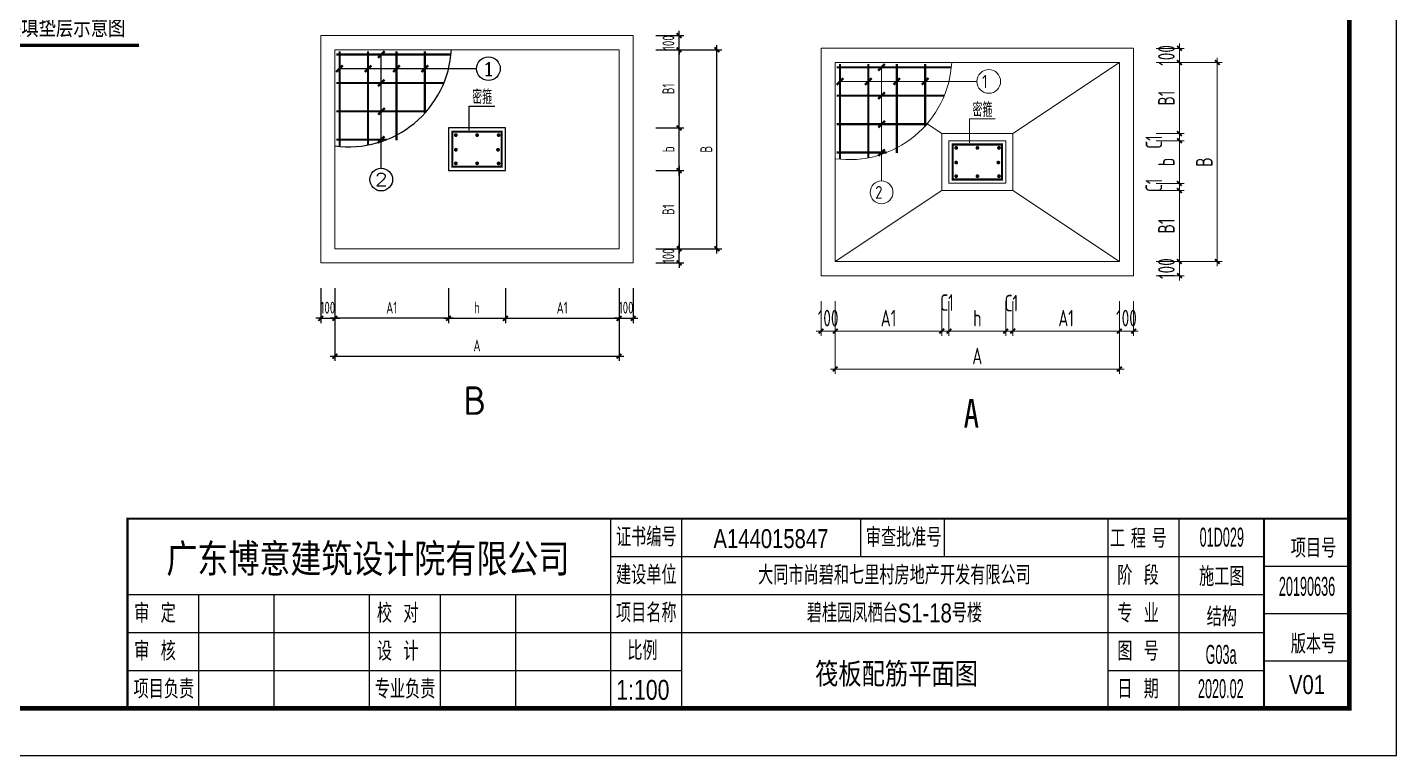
# Model space of a CAD drawing. Extents: x 5874492 to 7194610, y -939842 to -279257.
# Drawn here: x 6156604 to 6185519, y -594709 to -579336 of the extents above; entities that cross this region are included whole.
import ezdxf
from ezdxf.enums import TextEntityAlignment as Align

# ---------------------------------------------------------------- set-up
doc = ezdxf.new("R2010")
doc.units = 0
doc.header["$LTSCALE"] = 1000
for name, color, linetype in [('$AUDIT_BAD_LAYER2', 7, 'Continuous'), ('D_TEXT', 7, 'Continuous'), ('Y-云图图框', 7, 'Continuous')]:
    doc.layers.add(name, color=color, linetype=linetype)
for name, color, linetype, lineweight in [('AXIS_TEXT', 7, 'Continuous', 15), ('S-墙柱-WALL', 6, 'Continuous', 20), ('S-大样-REIN', 1, 'Continuous', 20), ('S-板-DIM', 3, 'Continuous', 20), ('S-轴网-标注', 3, 'Continuous', 20), ('S-轴网-轴号', 3, 'Continuous', 20), ('S-通用-TEXT', 7, 'Continuous', 20)]:
    doc.layers.add(name, color=color, linetype=linetype, lineweight=lineweight)
doc.styles.add('_YT_Name', font='simhei.ttf', dxfattribs={"width": 0.8})
doc.styles.add('_YT_Sign_Text', font='ros.shx', dxfattribs={"width": 0.8, "bigfont": 'hztxt.shx'})
doc.styles.add('COMPLEX', font='COMPLEX')
doc.styles.add('HT', font='simhei.ttf', dxfattribs={"width": 0.7})
doc.styles.get("Standard").update_dxf_attribs({"font": 'gbenor.shx', "bigfont": 'gbcbig.shx'})
doc.styles.add('TSSD_Dimension', font='tssdeng.shx', dxfattribs={"width": 0.7, "bigfont": 'tssdchn.shx'})
doc.styles.add('TSSD_Rein', font='tssdeng.shx', dxfattribs={"width": 0.7, "bigfont": 'hztxt.shx'})
doc.styles.add('黑体', font='simhei.ttf', dxfattribs={"width": 0.8})
doc.dimstyles.new('TSSD_20_100', dxfattribs={"dimtxt": 250, "dimasz": 100, "dimexe": 100, "dimexo": 250, "dimgap": 100, "dimtad": 1, "dimdec": 0, "dimlfac": 0.2, "dimzin": 0, "dimdsep": 46, "dimtxsty": 'TSSD_Dimension', "dimblk": 'ARCHTICK', "dimcen": 0, "dimdle": 100, "dimclrt": 7, "dimadec": 0, "dimazin": 0, "dimtfac": 1, "dimtdec": 0, "dimtix": 1, "dimtmove": 2, "dimatfit": 3, "dimfxl": 0, "dimtolj": 1, "dimtzin": 0, "dimarcsym": 0})

# ---------------------------------------------------------------- blocks, each defined once
blk = doc.blocks.new('_ArchTick')
at = {"color": 0, "linetype": 'ByBlock', "const_width": 0.4}
blk.add_lwpolyline([(-0.5, -0.5), (0.5, 0.5)], dxfattribs=at)
blk = doc.blocks.new('*D438')
at = {"layer": '$AUDIT_BAD_LAYER2', "color": 0, "lineweight": -2, "transparency": 16777216}
for p, q in [((-298187, 3069673), (-298187, 3068138)), ((-292187, 3069673), (-292187, 3068138)), ((-298287, 3068238), (-292087, 3068238))]:
    blk.add_line(p, q, dxfattribs=at)
at = {"layer": 'Defpoints', "color": 0, "transparency": 16777216}
for p in [(-298187, 3069923), (-292187, 3069923), (-292187, 3068238)]:
    blk.add_point(p, dxfattribs=at)
at = {"layer": '$AUDIT_BAD_LAYER2', "color": 0, "lineweight": -2, "transparency": 16777216, "xscale": 100, "yscale": 100, "zscale": 100, "rotation": 180}
blk.add_blockref('_ArchTick', (-298187, 3068238), dxfattribs=at)
at = {"layer": '$AUDIT_BAD_LAYER2', "color": 0, "lineweight": -2, "transparency": 16777216, "xscale": 100, "yscale": 100, "zscale": 100}
blk.add_blockref('_ArchTick', (-292187, 3068238), dxfattribs=at)
at = {"layer": '$AUDIT_BAD_LAYER2', "color": 7, "transparency": 16777216, "insert": (-295187, 3068513), "char_height": 350, "attachment_point": 5, "style": 'TSSD_Dimension'}
blk.add_mtext('\\A1;A', dxfattribs=at)
blk = doc.blocks.new('*D439')
at = {"layer": '$AUDIT_BAD_LAYER2', "color": 0, "lineweight": -2, "transparency": 16777216}
for p, q in [((-294587, 3069673), (-294587, 3068938)), ((-294437, 3069673), (-294437, 3068938)), ((-294587, 3069038), (-294687, 3069038)), ((-294587, 3069038), (-294437, 3069038)), ((-294437, 3069038), (-294337, 3069038))]:
    blk.add_line(p, q, dxfattribs=at)
at = {"layer": 'Defpoints', "color": 0, "transparency": 16777216}
for p in [(-294587, 3069923), (-294437, 3069923), (-294437, 3069038)]:
    blk.add_point(p, dxfattribs=at)
at = {"layer": '$AUDIT_BAD_LAYER2', "color": 0, "lineweight": -2, "transparency": 16777216, "xscale": 100, "yscale": 100, "zscale": 100}
blk.add_blockref('_ArchTick', (-294587, 3069038), dxfattribs=at)
at = {"layer": '$AUDIT_BAD_LAYER2', "color": 0, "lineweight": -2, "transparency": 16777216, "xscale": 100, "yscale": 100, "zscale": 100, "rotation": 180}
blk.add_blockref('_ArchTick', (-294437, 3069038), dxfattribs=at)
at = {"layer": '$AUDIT_BAD_LAYER2', "color": 7, "transparency": 16777216, "insert": (-294468, 3069629), "char_height": 350, "attachment_point": 5, "style": 'TSSD_Dimension'}
blk.add_mtext('\\A1;C1', dxfattribs=at)
blk = doc.blocks.new('*D440')
at = {"layer": '$AUDIT_BAD_LAYER2', "color": 0, "lineweight": -2, "transparency": 16777216}
for p, q in [((-295787, 3069673), (-295787, 3068938)), ((-294587, 3069673), (-294587, 3068938)), ((-295887, 3069038), (-294487, 3069038))]:
    blk.add_line(p, q, dxfattribs=at)
at = {"layer": 'Defpoints', "color": 0, "transparency": 16777216}
for p in [(-295787, 3069923), (-294587, 3069923), (-294587, 3069038)]:
    blk.add_point(p, dxfattribs=at)
at = {"layer": '$AUDIT_BAD_LAYER2', "color": 0, "lineweight": -2, "transparency": 16777216, "xscale": 100, "yscale": 100, "zscale": 100, "rotation": 180}
blk.add_blockref('_ArchTick', (-295787, 3069038), dxfattribs=at)
at = {"layer": '$AUDIT_BAD_LAYER2', "color": 0, "lineweight": -2, "transparency": 16777216, "xscale": 100, "yscale": 100, "zscale": 100}
blk.add_blockref('_ArchTick', (-294587, 3069038), dxfattribs=at)
at = {"layer": '$AUDIT_BAD_LAYER2', "color": 7, "transparency": 16777216, "insert": (-295187, 3069313), "char_height": 350, "attachment_point": 5, "style": 'TSSD_Dimension'}
blk.add_mtext('\\A1;h', dxfattribs=at)
blk = doc.blocks.new('*D441')
at = {"layer": '$AUDIT_BAD_LAYER2', "color": 0, "lineweight": -2, "transparency": 16777216}
for p, q in [((-298487, 3069673), (-298487, 3068938)), ((-298187, 3069673), (-298187, 3068938)), ((-298487, 3069038), (-298587, 3069038)), ((-298487, 3069038), (-298187, 3069038)), ((-298187, 3069038), (-298087, 3069038))]:
    blk.add_line(p, q, dxfattribs=at)
at = {"layer": 'Defpoints', "color": 0, "transparency": 16777216}
for p in [(-298487, 3069923), (-298187, 3069923), (-298187, 3069038)]:
    blk.add_point(p, dxfattribs=at)
at = {"layer": '$AUDIT_BAD_LAYER2', "color": 0, "lineweight": -2, "transparency": 16777216, "xscale": 100, "yscale": 100, "zscale": 100}
blk.add_blockref('_ArchTick', (-298487, 3069038), dxfattribs=at)
at = {"layer": '$AUDIT_BAD_LAYER2', "color": 0, "lineweight": -2, "transparency": 16777216, "xscale": 100, "yscale": 100, "zscale": 100, "rotation": 180}
blk.add_blockref('_ArchTick', (-298187, 3069038), dxfattribs=at)
at = {"layer": '$AUDIT_BAD_LAYER2', "color": 7, "transparency": 16777216, "insert": (-298337, 3069313), "char_height": 350, "attachment_point": 5, "style": 'TSSD_Dimension'}
blk.add_mtext('\\A1;100', dxfattribs=at)
blk = doc.blocks.new('*D442')
at = {"layer": '$AUDIT_BAD_LAYER2', "color": 0, "lineweight": -2, "transparency": 16777216}
for p, q in [((-292187, 3069673), (-292187, 3068938)), ((-291887, 3069673), (-291887, 3068938)), ((-292187, 3069038), (-292287, 3069038)), ((-292187, 3069038), (-291887, 3069038)), ((-291887, 3069038), (-291787, 3069038))]:
    blk.add_line(p, q, dxfattribs=at)
at = {"layer": 'Defpoints', "color": 0, "transparency": 16777216}
for p in [(-292187, 3069923), (-291887, 3069923), (-291887, 3069038)]:
    blk.add_point(p, dxfattribs=at)
at = {"layer": '$AUDIT_BAD_LAYER2', "color": 0, "lineweight": -2, "transparency": 16777216, "xscale": 100, "yscale": 100, "zscale": 100}
blk.add_blockref('_ArchTick', (-292187, 3069038), dxfattribs=at)
at = {"layer": '$AUDIT_BAD_LAYER2', "color": 0, "lineweight": -2, "transparency": 16777216, "xscale": 100, "yscale": 100, "zscale": 100, "rotation": 180}
blk.add_blockref('_ArchTick', (-291887, 3069038), dxfattribs=at)
at = {"layer": '$AUDIT_BAD_LAYER2', "color": 7, "transparency": 16777216, "insert": (-292037, 3069313), "char_height": 350, "attachment_point": 5, "style": 'TSSD_Dimension'}
blk.add_mtext('\\A1;100', dxfattribs=at)
blk = doc.blocks.new('*D443')
at = {"layer": '$AUDIT_BAD_LAYER2', "color": 0, "lineweight": -2, "transparency": 16777216}
for p, q in [((-295937, 3069673), (-295937, 3068938)), ((-295787, 3069673), (-295787, 3068938)), ((-295937, 3069038), (-296037, 3069038)), ((-295787, 3069038), (-295937, 3069038)), ((-295787, 3069038), (-295687, 3069038))]:
    blk.add_line(p, q, dxfattribs=at)
at = {"layer": 'Defpoints', "color": 0, "transparency": 16777216}
for p in [(-295937, 3069923), (-295787, 3069923), (-295937, 3069038)]:
    blk.add_point(p, dxfattribs=at)
at = {"layer": '$AUDIT_BAD_LAYER2', "color": 0, "lineweight": -2, "transparency": 16777216, "xscale": 100, "yscale": 100, "zscale": 100}
blk.add_blockref('_ArchTick', (-295937, 3069038), dxfattribs=at)
at = {"layer": '$AUDIT_BAD_LAYER2', "color": 0, "lineweight": -2, "transparency": 16777216, "xscale": 100, "yscale": 100, "zscale": 100, "rotation": 180}
blk.add_blockref('_ArchTick', (-295787, 3069038), dxfattribs=at)
at = {"layer": '$AUDIT_BAD_LAYER2', "color": 7, "transparency": 16777216, "insert": (-295828, 3069641), "char_height": 350, "attachment_point": 5, "style": 'TSSD_Dimension'}
blk.add_mtext('\\A1;C1', dxfattribs=at)
blk = doc.blocks.new('*D444')
at = {"layer": '$AUDIT_BAD_LAYER2', "color": 0, "lineweight": -2, "transparency": 16777216}
for p, q in [((-298187, 3069673), (-298187, 3068938)), ((-295937, 3069673), (-295937, 3068938)), ((-295837, 3069038), (-298287, 3069038))]:
    blk.add_line(p, q, dxfattribs=at)
at = {"layer": 'Defpoints', "color": 0, "transparency": 16777216}
for p in [(-298187, 3069923), (-295937, 3069923), (-298187, 3069038)]:
    blk.add_point(p, dxfattribs=at)
at = {"layer": '$AUDIT_BAD_LAYER2', "color": 0, "lineweight": -2, "transparency": 16777216, "xscale": 100, "yscale": 100, "zscale": 100, "rotation": 180}
blk.add_blockref('_ArchTick', (-298187, 3069038), dxfattribs=at)
at = {"layer": '$AUDIT_BAD_LAYER2', "color": 0, "lineweight": -2, "transparency": 16777216, "xscale": 100, "yscale": 100, "zscale": 100}
blk.add_blockref('_ArchTick', (-295937, 3069038), dxfattribs=at)
at = {"layer": '$AUDIT_BAD_LAYER2', "color": 7, "transparency": 16777216, "insert": (-297062, 3069313), "char_height": 350, "attachment_point": 5, "style": 'TSSD_Dimension'}
blk.add_mtext('\\A1;A1', dxfattribs=at)
blk = doc.blocks.new('*D445')
at = {"layer": '$AUDIT_BAD_LAYER2', "color": 0, "lineweight": -2, "transparency": 16777216}
for p, q in [((-294437, 3069673), (-294437, 3068938)), ((-292187, 3069673), (-292187, 3068938)), ((-294537, 3069038), (-292087, 3069038))]:
    blk.add_line(p, q, dxfattribs=at)
at = {"layer": 'Defpoints', "color": 0, "transparency": 16777216}
for p in [(-294437, 3069923), (-292187, 3069923), (-292187, 3069038)]:
    blk.add_point(p, dxfattribs=at)
at = {"layer": '$AUDIT_BAD_LAYER2', "color": 0, "lineweight": -2, "transparency": 16777216, "xscale": 100, "yscale": 100, "zscale": 100, "rotation": 180}
blk.add_blockref('_ArchTick', (-294437, 3069038), dxfattribs=at)
at = {"layer": '$AUDIT_BAD_LAYER2', "color": 0, "lineweight": -2, "transparency": 16777216, "xscale": 100, "yscale": 100, "zscale": 100}
blk.add_blockref('_ArchTick', (-292187, 3069038), dxfattribs=at)
at = {"layer": '$AUDIT_BAD_LAYER2', "color": 7, "transparency": 16777216, "insert": (-293312, 3069313), "char_height": 350, "attachment_point": 5, "style": 'TSSD_Dimension'}
blk.add_mtext('\\A1;A1', dxfattribs=at)
blk = doc.blocks.new('*D446')
at = {"layer": '$AUDIT_BAD_LAYER2', "color": 0, "lineweight": -2, "transparency": 16777216}
for p, q in [((-291091, 3074708), (-290019, 3074708)), ((-290119, 3070408), (-290119, 3074808)), ((-291091, 3070508), (-290019, 3070508))]:
    blk.add_line(p, q, dxfattribs=at)
at = {"layer": 'Defpoints', "color": 0, "transparency": 16777216}
for p in [(-291341, 3074708), (-290119, 3074708), (-291341, 3070508)]:
    blk.add_point(p, dxfattribs=at)
at = {"layer": '$AUDIT_BAD_LAYER2', "color": 0, "lineweight": -2, "transparency": 16777216, "xscale": 100, "yscale": 100, "zscale": 100}
for p, rotation in [((-290119, 3074708), 90), ((-290119, 3070508), 270)]:
    blk.add_blockref('_ArchTick', p, dxfattribs=dict(at, rotation=rotation))
at = {"layer": '$AUDIT_BAD_LAYER2', "color": 7, "transparency": 16777216, "insert": (-290394, 3072608), "char_height": 350, "attachment_point": 5, "rotation": 90, "style": 'TSSD_Dimension'}
blk.add_mtext('\\A1;B', dxfattribs=at)
blk = doc.blocks.new('*D447')
at = {"layer": '$AUDIT_BAD_LAYER2', "color": 0, "lineweight": -2, "transparency": 16777216}
for p, q in [((-291411, 3073208), (-290819, 3073208)), ((-290919, 3073208), (-290919, 3073308)), ((-290919, 3073058), (-290919, 3073208)), ((-291411, 3073058), (-290819, 3073058)), ((-290919, 3073058), (-290919, 3072958))]:
    blk.add_line(p, q, dxfattribs=at)
at = {"layer": 'Defpoints', "color": 0, "transparency": 16777216}
for p in [(-291661, 3073208), (-290919, 3073208), (-291661, 3073058)]:
    blk.add_point(p, dxfattribs=at)
at = {"layer": '$AUDIT_BAD_LAYER2', "color": 0, "lineweight": -2, "transparency": 16777216, "xscale": 100, "yscale": 100, "zscale": 100}
for p, rotation in [((-290919, 3073208), 270), ((-290919, 3073058), 90)]:
    blk.add_blockref('_ArchTick', p, dxfattribs=dict(at, rotation=rotation))
at = {"layer": '$AUDIT_BAD_LAYER2', "color": 7, "transparency": 16777216, "insert": (-291458, 3073029), "char_height": 350, "attachment_point": 5, "rotation": 90, "style": 'TSSD_Dimension'}
blk.add_mtext('\\A1;C1', dxfattribs=at)
blk = doc.blocks.new('*D448')
at = {"layer": '$AUDIT_BAD_LAYER2', "color": 0, "lineweight": -2, "transparency": 16777216}
for p, q in [((-290919, 3072056), (-290919, 3073158)), ((-291411, 3073058), (-290819, 3073058)), ((-291411, 3072156), (-290819, 3072156))]:
    blk.add_line(p, q, dxfattribs=at)
at = {"layer": 'Defpoints', "color": 0, "transparency": 16777216}
for p in [(-291661, 3073058), (-290919, 3073058), (-291661, 3072156)]:
    blk.add_point(p, dxfattribs=at)
at = {"layer": '$AUDIT_BAD_LAYER2', "color": 0, "lineweight": -2, "transparency": 16777216, "xscale": 100, "yscale": 100, "zscale": 100}
for p, rotation in [((-290919, 3073058), 90), ((-290919, 3072156), 270)]:
    blk.add_blockref('_ArchTick', p, dxfattribs=dict(at, rotation=rotation))
at = {"layer": '$AUDIT_BAD_LAYER2', "color": 7, "transparency": 16777216, "insert": (-291194, 3072607), "char_height": 350, "attachment_point": 5, "rotation": 90, "style": 'TSSD_Dimension'}
blk.add_mtext('\\A1;b', dxfattribs=at)
blk = doc.blocks.new('*D449')
at = {"layer": '$AUDIT_BAD_LAYER2', "color": 0, "lineweight": -2, "transparency": 16777216}
for p, q in [((-291411, 3070508), (-290819, 3070508)), ((-290919, 3070508), (-290919, 3070608)), ((-290919, 3070208), (-290919, 3070508)), ((-291411, 3070208), (-290819, 3070208)), ((-290919, 3070208), (-290919, 3070108))]:
    blk.add_line(p, q, dxfattribs=at)
at = {"layer": 'Defpoints', "color": 0, "transparency": 16777216}
for p in [(-291661, 3070508), (-290919, 3070508), (-291661, 3070208)]:
    blk.add_point(p, dxfattribs=at)
at = {"layer": '$AUDIT_BAD_LAYER2', "color": 0, "lineweight": -2, "transparency": 16777216, "xscale": 100, "yscale": 100, "zscale": 100}
for p, rotation in [((-290919, 3070508), 270), ((-290919, 3070208), 90)]:
    blk.add_blockref('_ArchTick', p, dxfattribs=dict(at, rotation=rotation))
at = {"layer": '$AUDIT_BAD_LAYER2', "color": 7, "transparency": 16777216, "insert": (-291194, 3070358), "char_height": 350, "attachment_point": 5, "rotation": 90, "style": 'TSSD_Dimension'}
blk.add_mtext('\\A1;100', dxfattribs=at)
blk = doc.blocks.new('*D450')
at = {"layer": '$AUDIT_BAD_LAYER2', "color": 0, "lineweight": -2, "transparency": 16777216}
for p, q in [((-290919, 3075008), (-290919, 3075108)), ((-291411, 3075008), (-290819, 3075008)), ((-290919, 3074708), (-290919, 3075008)), ((-291411, 3074708), (-290819, 3074708)), ((-290919, 3074708), (-290919, 3074608))]:
    blk.add_line(p, q, dxfattribs=at)
at = {"layer": 'Defpoints', "color": 0, "transparency": 16777216}
for p in [(-291661, 3075008), (-290919, 3075008), (-291661, 3074708)]:
    blk.add_point(p, dxfattribs=at)
at = {"layer": '$AUDIT_BAD_LAYER2', "color": 0, "lineweight": -2, "transparency": 16777216, "xscale": 100, "yscale": 100, "zscale": 100}
for p, rotation in [((-290919, 3075008), 270), ((-290919, 3074708), 90)]:
    blk.add_blockref('_ArchTick', p, dxfattribs=dict(at, rotation=rotation))
at = {"layer": '$AUDIT_BAD_LAYER2', "color": 7, "transparency": 16777216, "insert": (-291194, 3074858), "char_height": 350, "attachment_point": 5, "rotation": 90, "style": 'TSSD_Dimension'}
blk.add_mtext('\\A1;100', dxfattribs=at)
blk = doc.blocks.new('*D451')
at = {"layer": '$AUDIT_BAD_LAYER2', "color": 0, "lineweight": -2, "transparency": 16777216}
for p, q in [((-290919, 3072156), (-290919, 3072256)), ((-291411, 3072156), (-290819, 3072156)), ((-291411, 3072006), (-290819, 3072006)), ((-290919, 3072156), (-290919, 3072006)), ((-290919, 3072006), (-290919, 3071906))]:
    blk.add_line(p, q, dxfattribs=at)
at = {"layer": 'Defpoints', "color": 0, "transparency": 16777216}
for p in [(-291661, 3072156), (-291661, 3072006), (-290919, 3072006)]:
    blk.add_point(p, dxfattribs=at)
at = {"layer": '$AUDIT_BAD_LAYER2', "color": 0, "lineweight": -2, "transparency": 16777216, "xscale": 100, "yscale": 100, "zscale": 100}
for p, rotation in [((-290919, 3072156), 270), ((-290919, 3072006), 90)]:
    blk.add_blockref('_ArchTick', p, dxfattribs=dict(at, rotation=rotation))
at = {"layer": '$AUDIT_BAD_LAYER2', "color": 7, "transparency": 16777216, "insert": (-291459, 3072116), "char_height": 350, "attachment_point": 5, "rotation": 90, "style": 'TSSD_Dimension'}
blk.add_mtext('\\A1;C1', dxfattribs=at)
blk = doc.blocks.new('*D452')
at = {"layer": '$AUDIT_BAD_LAYER2', "color": 0, "lineweight": -2, "transparency": 16777216}
for p, q in [((-291411, 3072006), (-290819, 3072006)), ((-290919, 3072106), (-290919, 3070408)), ((-291411, 3070508), (-290819, 3070508))]:
    blk.add_line(p, q, dxfattribs=at)
at = {"layer": 'Defpoints', "color": 0, "transparency": 16777216}
for p in [(-291661, 3072006), (-291661, 3070508), (-290919, 3070508)]:
    blk.add_point(p, dxfattribs=at)
at = {"layer": '$AUDIT_BAD_LAYER2', "color": 0, "lineweight": -2, "transparency": 16777216, "xscale": 100, "yscale": 100, "zscale": 100}
for p, rotation in [((-290919, 3072006), 90), ((-290919, 3070508), 270)]:
    blk.add_blockref('_ArchTick', p, dxfattribs=dict(at, rotation=rotation))
at = {"layer": '$AUDIT_BAD_LAYER2', "color": 7, "transparency": 16777216, "insert": (-291194, 3071257), "char_height": 350, "attachment_point": 5, "rotation": 90, "style": 'TSSD_Dimension'}
blk.add_mtext('\\A1;B1', dxfattribs=at)
blk = doc.blocks.new('*D453')
at = {"layer": '$AUDIT_BAD_LAYER2', "color": 0, "lineweight": -2, "transparency": 16777216}
for p, q in [((-291411, 3074708), (-290819, 3074708)), ((-290919, 3073108), (-290919, 3074808)), ((-291411, 3073208), (-290819, 3073208))]:
    blk.add_line(p, q, dxfattribs=at)
at = {"layer": 'Defpoints', "color": 0, "transparency": 16777216}
for p in [(-291661, 3074708), (-290919, 3074708), (-291661, 3073208)]:
    blk.add_point(p, dxfattribs=at)
at = {"layer": '$AUDIT_BAD_LAYER2', "color": 0, "lineweight": -2, "transparency": 16777216, "xscale": 100, "yscale": 100, "zscale": 100}
for p, rotation in [((-290919, 3074708), 90), ((-290919, 3073208), 270)]:
    blk.add_blockref('_ArchTick', p, dxfattribs=dict(at, rotation=rotation))
at = {"layer": '$AUDIT_BAD_LAYER2', "color": 7, "transparency": 16777216, "insert": (-291194, 3073958), "char_height": 350, "attachment_point": 5, "rotation": 90, "style": 'TSSD_Dimension'}
blk.add_mtext('\\A1;B1', dxfattribs=at)
blk = doc.blocks.new('*D2255')
at = {"color": 0, "lineweight": -2}
for p, q in [((204106, -147435), (204106, -148969)), ((210106, -147435), (210106, -148969)), ((204006, -148869), (210206, -148869))]:
    blk.add_line(p, q, dxfattribs=at)
at = {"layer": 'Defpoints', "color": 0}
for p in [(204106, -147185), (210106, -147185), (210106, -148869)]:
    blk.add_point(p, dxfattribs=at)
at = {"color": 0, "lineweight": -2, "xscale": 100, "yscale": 100, "zscale": 100, "rotation": 180}
blk.add_blockref('_ArchTick', (204106, -148869), dxfattribs=at)
at = {"color": 0, "lineweight": -2, "xscale": 100, "yscale": 100, "zscale": 100}
blk.add_blockref('_ArchTick', (210106, -148869), dxfattribs=at)
at = {"color": 7, "insert": (207106, -148644), "char_height": 250, "attachment_point": 5, "style": 'TSSD_Dimension'}
blk.add_mtext('\\A1;A', dxfattribs=at)
blk = doc.blocks.new('*D2256')
at = {"color": 0, "lineweight": -2}
for p, q in [((206506, -147435), (206506, -148169)), ((207706, -147435), (207706, -148169)), ((206406, -148069), (207806, -148069))]:
    blk.add_line(p, q, dxfattribs=at)
at = {"layer": 'Defpoints', "color": 0}
for p in [(206506, -147185), (207706, -147185), (207706, -148069)]:
    blk.add_point(p, dxfattribs=at)
at = {"color": 0, "lineweight": -2, "xscale": 100, "yscale": 100, "zscale": 100, "rotation": 180}
blk.add_blockref('_ArchTick', (206506, -148069), dxfattribs=at)
at = {"color": 0, "lineweight": -2, "xscale": 100, "yscale": 100, "zscale": 100}
blk.add_blockref('_ArchTick', (207706, -148069), dxfattribs=at)
at = {"color": 7, "insert": (207106, -147844), "char_height": 250, "attachment_point": 5, "style": 'TSSD_Dimension'}
blk.add_mtext('\\A1;h', dxfattribs=at)
blk = doc.blocks.new('*D2257')
at = {"color": 0, "lineweight": -2}
for p, q in [((203806, -147435), (203806, -148169)), ((204106, -147435), (204106, -148169)), ((203806, -148069), (203706, -148069)), ((203806, -148069), (204106, -148069)), ((204106, -148069), (204206, -148069))]:
    blk.add_line(p, q, dxfattribs=at)
at = {"layer": 'Defpoints', "color": 0}
for p in [(203806, -147185), (204106, -147185), (204106, -148069)]:
    blk.add_point(p, dxfattribs=at)
at = {"color": 0, "lineweight": -2, "xscale": 100, "yscale": 100, "zscale": 100}
blk.add_blockref('_ArchTick', (203806, -148069), dxfattribs=at)
at = {"color": 0, "lineweight": -2, "xscale": 100, "yscale": 100, "zscale": 100, "rotation": 180}
blk.add_blockref('_ArchTick', (204106, -148069), dxfattribs=at)
at = {"color": 7, "insert": (203956, -147844), "char_height": 250, "attachment_point": 5, "style": 'TSSD_Dimension'}
blk.add_mtext('\\A1;100', dxfattribs=at)
blk = doc.blocks.new('*D2258')
at = {"color": 0, "lineweight": -2}
for p, q in [((210106, -147435), (210106, -148169)), ((210406, -147435), (210406, -148169)), ((210106, -148069), (210006, -148069)), ((210106, -148069), (210406, -148069)), ((210406, -148069), (210506, -148069))]:
    blk.add_line(p, q, dxfattribs=at)
at = {"layer": 'Defpoints', "color": 0}
for p in [(210106, -147185), (210406, -147185), (210406, -148069)]:
    blk.add_point(p, dxfattribs=at)
at = {"color": 0, "lineweight": -2, "xscale": 100, "yscale": 100, "zscale": 100}
blk.add_blockref('_ArchTick', (210106, -148069), dxfattribs=at)
at = {"color": 0, "lineweight": -2, "xscale": 100, "yscale": 100, "zscale": 100, "rotation": 180}
blk.add_blockref('_ArchTick', (210406, -148069), dxfattribs=at)
at = {"color": 7, "insert": (210256, -147844), "char_height": 250, "attachment_point": 5, "style": 'TSSD_Dimension'}
blk.add_mtext('\\A1;100', dxfattribs=at)
blk = doc.blocks.new('*D2259')
at = {"color": 0, "lineweight": -2}
for p, q in [((204106, -147435), (204106, -148169)), ((206506, -147435), (206506, -148169)), ((206606, -148069), (204006, -148069))]:
    blk.add_line(p, q, dxfattribs=at)
at = {"layer": 'Defpoints', "color": 0}
for p in [(204106, -147185), (206506, -147185), (204106, -148069)]:
    blk.add_point(p, dxfattribs=at)
at = {"color": 0, "lineweight": -2, "xscale": 100, "yscale": 100, "zscale": 100, "rotation": 180}
blk.add_blockref('_ArchTick', (204106, -148069), dxfattribs=at)
at = {"color": 0, "lineweight": -2, "xscale": 100, "yscale": 100, "zscale": 100}
blk.add_blockref('_ArchTick', (206506, -148069), dxfattribs=at)
at = {"color": 7, "insert": (205306, -147844), "char_height": 250, "attachment_point": 5, "style": 'TSSD_Dimension'}
blk.add_mtext('\\A1;A1', dxfattribs=at)
blk = doc.blocks.new('*D2260')
at = {"color": 0, "lineweight": -2}
for p, q in [((207706, -147435), (207706, -148169)), ((210106, -147435), (210106, -148169)), ((207606, -148069), (210206, -148069))]:
    blk.add_line(p, q, dxfattribs=at)
at = {"layer": 'Defpoints', "color": 0}
for p in [(207706, -147185), (210106, -147185), (210106, -148069)]:
    blk.add_point(p, dxfattribs=at)
at = {"color": 0, "lineweight": -2, "xscale": 100, "yscale": 100, "zscale": 100, "rotation": 180}
blk.add_blockref('_ArchTick', (207706, -148069), dxfattribs=at)
at = {"color": 0, "lineweight": -2, "xscale": 100, "yscale": 100, "zscale": 100}
blk.add_blockref('_ArchTick', (210106, -148069), dxfattribs=at)
at = {"color": 7, "insert": (208906, -147844), "char_height": 250, "attachment_point": 5, "style": 'TSSD_Dimension'}
blk.add_mtext('\\A1;A1', dxfattribs=at)
blk = doc.blocks.new('*D2261')
at = {"color": 0, "lineweight": -2}
for p, q in [((211202, -142400), (212274, -142400)), ((212174, -146700), (212174, -142300)), ((211202, -146600), (212274, -146600))]:
    blk.add_line(p, q, dxfattribs=at)
at = {"layer": 'Defpoints', "color": 0}
for p in [(210952, -142400), (212174, -142400), (210952, -146600)]:
    blk.add_point(p, dxfattribs=at)
at = {"color": 0, "lineweight": -2, "xscale": 100, "yscale": 100, "zscale": 100}
for p, rotation in [((212174, -142400), 90), ((212174, -146600), 270)]:
    blk.add_blockref('_ArchTick', p, dxfattribs=dict(at, rotation=rotation))
at = {"color": 7, "insert": (211949, -144500), "char_height": 250, "attachment_point": 5, "rotation": 90, "style": 'TSSD_Dimension'}
blk.add_mtext('\\A1;B', dxfattribs=at)
blk = doc.blocks.new('*D2262')
at = {"color": 0, "lineweight": -2}
for p, q in [((211374, -145051), (211374, -143950)), ((210882, -144050), (211474, -144050)), ((210882, -144951), (211474, -144951))]:
    blk.add_line(p, q, dxfattribs=at)
at = {"layer": 'Defpoints', "color": 0}
for p in [(210632, -144050), (211374, -144050), (210632, -144951)]:
    blk.add_point(p, dxfattribs=at)
at = {"color": 0, "lineweight": -2, "xscale": 100, "yscale": 100, "zscale": 100}
for p, rotation in [((211374, -144050), 90), ((211374, -144951), 270)]:
    blk.add_blockref('_ArchTick', p, dxfattribs=dict(at, rotation=rotation))
at = {"color": 7, "insert": (211149, -144500), "char_height": 250, "attachment_point": 5, "rotation": 90, "style": 'TSSD_Dimension'}
blk.add_mtext('\\A1;b', dxfattribs=at)
blk = doc.blocks.new('*D2263')
at = {"color": 0, "lineweight": -2}
for p, q in [((211374, -146600), (211374, -146500)), ((210882, -146600), (211474, -146600)), ((211374, -146900), (211374, -146600)), ((210882, -146900), (211474, -146900)), ((211374, -146900), (211374, -147000))]:
    blk.add_line(p, q, dxfattribs=at)
at = {"layer": 'Defpoints', "color": 0}
for p in [(210632, -146600), (211374, -146600), (210632, -146900)]:
    blk.add_point(p, dxfattribs=at)
at = {"color": 0, "lineweight": -2, "xscale": 100, "yscale": 100, "zscale": 100}
for p, rotation in [((211374, -146600), 270), ((211374, -146900), 90)]:
    blk.add_blockref('_ArchTick', p, dxfattribs=dict(at, rotation=rotation))
at = {"color": 7, "insert": (211149, -146750), "char_height": 250, "attachment_point": 5, "rotation": 90, "style": 'TSSD_Dimension'}
blk.add_mtext('\\A1;100', dxfattribs=at)
blk = doc.blocks.new('*D2264')
at = {"color": 0, "lineweight": -2}
for p, q in [((210882, -142100), (211474, -142100)), ((211374, -142100), (211374, -142000)), ((211374, -142400), (211374, -142100)), ((210882, -142400), (211474, -142400)), ((211374, -142400), (211374, -142500))]:
    blk.add_line(p, q, dxfattribs=at)
at = {"layer": 'Defpoints', "color": 0}
for p in [(210632, -142100), (211374, -142100), (210632, -142400)]:
    blk.add_point(p, dxfattribs=at)
at = {"color": 0, "lineweight": -2, "xscale": 100, "yscale": 100, "zscale": 100}
for p, rotation in [((211374, -142100), 270), ((211374, -142400), 90)]:
    blk.add_blockref('_ArchTick', p, dxfattribs=dict(at, rotation=rotation))
at = {"color": 7, "insert": (211149, -142250), "char_height": 250, "attachment_point": 5, "rotation": 90, "style": 'TSSD_Dimension'}
blk.add_mtext('\\A1;100', dxfattribs=at)
blk = doc.blocks.new('*D2265')
at = {"color": 0, "lineweight": -2}
for p, q in [((211374, -144851), (211374, -146700)), ((210882, -144951), (211474, -144951)), ((210882, -146600), (211474, -146600))]:
    blk.add_line(p, q, dxfattribs=at)
at = {"layer": 'Defpoints', "color": 0}
for p in [(210632, -144951), (210632, -146600), (211374, -146600)]:
    blk.add_point(p, dxfattribs=at)
at = {"color": 0, "lineweight": -2, "xscale": 100, "yscale": 100, "zscale": 100}
for p, rotation in [((211374, -144951), 90), ((211374, -146600), 270)]:
    blk.add_blockref('_ArchTick', p, dxfattribs=dict(at, rotation=rotation))
at = {"color": 7, "insert": (211149, -145775), "char_height": 250, "attachment_point": 5, "rotation": 90, "style": 'TSSD_Dimension'}
blk.add_mtext('\\A1;B1', dxfattribs=at)
blk = doc.blocks.new('*D2266')
at = {"color": 0, "lineweight": -2}
for p, q in [((210882, -142400), (211474, -142400)), ((211374, -144150), (211374, -142300)), ((210882, -144050), (211474, -144050))]:
    blk.add_line(p, q, dxfattribs=at)
at = {"layer": 'Defpoints', "color": 0}
for p in [(210632, -142400), (211374, -142400), (210632, -144050)]:
    blk.add_point(p, dxfattribs=at)
at = {"color": 0, "lineweight": -2, "xscale": 100, "yscale": 100, "zscale": 100}
for p, rotation in [((211374, -142400), 90), ((211374, -144050), 270)]:
    blk.add_blockref('_ArchTick', p, dxfattribs=dict(at, rotation=rotation))
at = {"color": 7, "insert": (211149, -143225), "char_height": 250, "attachment_point": 5, "rotation": 90, "style": 'TSSD_Dimension'}
blk.add_mtext('\\A1;B1', dxfattribs=at)
blk = doc.blocks.new('_AXISO')
blk.add_circle((0, 0), 0.5)
at = {"layer": 'S-轴网-轴号', "style": 'COMPLEX', "width": 1.041667}
blk.add_attdef('A', text='', height=0.56, dxfattribs=at).set_placement((-0.25, -0.28), (0.25, -0.28), align=Align.FIT)
blk = doc.blocks.new('ECMCTK_A1+0.25_横_单行图名--0')
for p, q in [((884.98, 50), (884.98, 26)), ((885, 50), (885, 10)), ((899.98, 50), (899.98, 10)), ((937.8, 50), (937.8, 42)), ((955.48, 50), (955.48, 42)), ((990, 50), (990, 10)), ((1005, 50), (1005, 10)), ((1023, 50.01), (1041, 50)), ((1023, 50.01), (1023, 10)), ((885, 42), (1023, 42)), ((1023, 40.01), (1041, 40.01)), ((783, 34), (1023, 34)), ((798, 34), (798, 10)), ((814, 10), (814, 34)), ((834, 34), (834, 10)), ((849, 34), (849, 10)), ((865, 10), (865, 34)), ((1023, 30.01), (1041, 30)), ((783, 26), (1023, 26)), ((783, 18), (899.96, 18)), ((990, 18), (1023, 18)), ((1023, 20), (1041, 20))]:
    blk.add_line(p, q)
at = {"color": 4}
blk.add_lwpolyline([(0, 0), (1051, 0), (1051, 594), (0, 594)], close=True, dxfattribs=at)
for points, const_width in [([(25, 10), (1041, 10), (1041, 584), (25, 584)], 1), ([(783, 10), (1041, 10), (1041, 50), (783, 50)], 0.45)]:
    blk.add_lwpolyline(points, close=True, dxfattribs=dict(const_width=const_width))
at = {"const_width": 0.45}
for points in [[(783, 10), (783, 50.01), (1023, 50.01)], [(1023, 50.01), (1023, 10)]]:
    blk.add_lwpolyline(points, dxfattribs=at)
at = {"style": '_YT_Sign_Text', "width": 0.8}
for s, p in [('证书编号', (886.15, 44.14)), ('审查批准号', (938.91, 44.06)), ('工 程 号', (990.47, 43.85)), ('项目号', (1028.65, 41.8)), ('建设单位', (886.15, 36.14)), ('阶  段', (992.01, 36.05)), ('审  定', (784.41, 28.05)), ('校  对', (835.66, 28.05)), ('项目名称', (886.15, 28.14)), ('专  业', (992.01, 28.05)), ('审  核', (784.41, 20.05)), ('设  计', (835.66, 20.05)), ('比例', (888.54, 20.16)), ('图  号', (992.01, 20.05)), ('版本号', (1028.65, 21.55)), ('项目负责', (784.27, 12.05)), ('专业负责', (835.21, 12.05)), ('日  期', (992.01, 12.05))]:
    blk.add_text(s, height=4, dxfattribs=at).set_placement(p)
at = {"color": 80, "flags": 3}
for tag, height, p in [('YTHQINS', 3, (34.31, 585.5)), ('ECMCKEY', 3, (292.07, 288.23)), ('YTTQINS', 5.62, (1058.03, 12.81)), ('YTBARCODE_T1', 3, (883.66, 5.7)), ('YTFRAME', 3, (804.81, 4.27))]:
    blk.add_attdef(tag, text='', height=height, dxfattribs=at).set_placement(p, align=Align.MIDDLE_CENTER)
for tag, height, style, width, p in [('证书编号', 4, '_YT_Sign_Text', 0.8, (918.87, 43.81)), ('审查批准号', 4, '_YT_Sign_Text', 0.8, (971.06, 43.81)), ('工程号', 4, '_YT_Sign_Text', 0.5, (1014.08, 44.12)), ('设计单位', 6, '_YT_Name', 0.8, (833.75, 38.6)), ('建设单位', 4, '_YT_Sign_Text', 0.8, (944.96, 36.11)), ('阶段', 4, '_YT_Sign_Text', 0.8, (1014.08, 35.81)), ('项目号', 4, '_YT_Sign_Text', 0.5, (1032.08, 33.72)), ('项目名称', 4, '_YT_Sign_Text', 0.8, (944.96, 28.11)), ('专业', 4, '_YT_Sign_Text', 0.8, (1014.08, 27.31)), ('图纸编号', 4, '_YT_Sign_Text', 0.5, (1013.93, 19.36)), ('图纸名称', 4.5, '_YT_Name', 0.8, (945.39, 15.06)), ('版本号', 4, '_YT_Sign_Text', 0.8, (1032.08, 13)), ('出图比例', 4.2, '_YT_Sign_Text', 0.8, (891.82, 11.78)), ('日期', 4, '_YT_Sign_Text', 0.5, (1013.88, 12.13))]:
    blk.add_attdef(tag, text='', height=height, dxfattribs=dict(style=style, width=width)).set_placement(p, align=Align.CENTER)
at = {"style": '_YT_Sign_Text', "width": 0.8, "flags": 3}
for tag, p, height in [('[审定人]', (800.95, 27.81), 4.1), ('{审定人}', (815.87, 26.45), 6.24), ('[校对人]', (852.23, 27.82), 4.1), ('{校对人}', (868.35, 26.53), 6.24), ('[审核人]', (801.01, 19.76), 4.1), ('{审核人}', (816.98, 18.44), 6.24), ('[设计人]', (852.47, 20.21), 4.1), ('{设计人}', (868.48, 18.54), 6.24), ('{项目负责人}', (818.28, 10.72), 6.24), ('[项目负责人]', (800.78, 12.01), 4.1), ('[专业负责人]', (852.74, 11.77), 4.1), ('{专业负责人}', (868.58, 10.36), 6.24)]:
    blk.add_attdef(tag, p, '', height=height, dxfattribs=at)
at = {"color": 80, "flags": 3}
for tag, p in [('YTQRCODE', (761.04, 11.91)), ('YTBZSIT', (25, 10)), ('EXT_TK_LEFT', (25, 10))]:
    blk.add_attdef(tag, p, '', height=3, dxfattribs=at)
blk = doc.blocks.new('20180823.15260393')
for centre, radius in [((3642.1, 7306.5), 250), ((1378.5, 4965.7), 240)]:
    blk.add_circle(centre, radius)
at = {"layer": 'S-墙柱-WALL'}
for p, q in [((6400, 7706), (4150, 6206)), ((2339.9, 6412.7), (2650, 6206)), ((400, 3506), (2650, 5006)), ((6400, 3506), (4150, 5006))]:
    blk.add_line(p, q, dxfattribs=at)
blk.add_lwpolyline([(100, 3206), (6700, 3206), (6700, 8006), (100, 8006)], close=True, dxfattribs=at)
for points in [[(400, 3506), (6400, 3506), (6400, 7706), (400, 7706), (400, 3506)], [(2650, 5006), (4150, 5006), (4150, 6206), (2650, 6206), (2650, 5006)], [(2800, 5156), (4000, 5156), (4000, 6056), (2800, 6056), (2800, 5156)]]:
    blk.add_lwpolyline(points, dxfattribs=at)
blk.add_arc((693, 7827.6), 2171.2, 262.24447, 356.78884, dxfattribs=at)
at = {"layer": 'S-大样-REIN', "const_width": 45}
for points in [[(430, 7606), (2852.8, 7606)], [(500, 7676), (500, 5665)], [(1100, 7676), (1100, 5694.9)], [(1700, 7676), (1700, 5795.1)], [(2300, 7676), (2300, 6367.6)], [(430, 7006), (2702.7, 7006)], [(430, 6406), (2334, 6406)], [(430, 5806), (1484.9, 5806)]]:
    blk.add_lwpolyline(points, dxfattribs=at)
blk.add_lwpolyline([(2880, 5236), (3920, 5236), (3920, 5976), (2880, 5976)], close=True, dxfattribs=at)
at = {"layer": 'S-大样-REIN', "const_width": 40}
for points in [[(2934.9, 5904.6, 1), (2974.9, 5904.6, 1)], [(3383.6, 5904.6, 1), (3423.6, 5904.6, 1)], [(3838.2, 5904.6, 1), (3878.2, 5904.6, 1)], [(2934.9, 5594.7, -1), (2974.9, 5594.7, -1)], [(3865.1, 5594.7, 1), (3825.1, 5594.7, 1)], [(2934.9, 5307.3, -1), (2974.9, 5307.3, -1)], [(3383.6, 5307.3, -1), (3423.6, 5307.3, -1)], [(3838.2, 5307.3, -1), (3878.2, 5307.3, -1)]]:
    blk.add_lwpolyline(points, format="xyb", close=True, dxfattribs=at)
at = {"layer": 'S-轴网-标注'}
for p, q in [((1378.5, 5205.7), (1378.5, 7606)), ((3392.1, 7306.5), (500, 7306.5))]:
    blk.add_line(p, q, dxfattribs=at)
at = {"layer": 'S-轴网-标注', "const_width": 50}
for points in [[(1448.5, 7676), (1308.5, 7536)], [(570, 7376.5), (430, 7236.5)], [(1170, 7376.5), (1030, 7236.5)], [(1770, 7376.5), (1630, 7236.5)], [(2370, 7376.5), (2230, 7236.5)], [(1448.5, 7076), (1308.5, 6936)], [(1452, 6476), (1312, 6336)], [(1448.5, 5876), (1308.5, 5736)]]:
    blk.add_lwpolyline(points, dxfattribs=at)
at = {"layer": 'S-通用-TEXT'}
blk.add_lwpolyline([(3232.6, 6008), (3232.6, 6516.6), (3778.1, 6516.6)], dxfattribs=at)
for s, height, p in [('1', 281.2, (3500.7, 7165.1)), ('2', 270, (1242.7, 4830))]:
    blk.add_text(s, height=height, dxfattribs=at).set_placement(p)
at = {"layer": 'S-通用-TEXT', "style": 'TSSD_Rein', "width": 0.7}
blk.add_text('密箍', height=300, dxfattribs=at).set_placement((3719.9, 6560.3), align=Align.RIGHT)
at = {"layer": 'S-通用-TEXT', "style": '黑体', "width": 0.8}
blk.add_text('A', height=600, dxfattribs=at).set_placement((3111.3, 0))
at = {"layer": 'S-板-DIM'}
for base, p1, p2, picture, middle in [((7668.7, 8006), (6926.2, 7706), (6926.2, 8006), '*D450', (7393.7, 7856)), ((7668.7, 3506), (6926.2, 3206), (6926.2, 3506), '*D449', (7393.7, 3356))]:
    dim = blk.add_linear_dim(base=base, p1=p1, p2=p2, angle=90, dimstyle='TSSD_20_100', override={"dimlfac": 0.333333}, dxfattribs=at)
    dim.commit()
    dim.dimension.update_dxf_attribs({"geometry": picture, "text_midpoint": middle, "insert": (298587.4, -3067002.2)})
for base, p1, p2, angle, text, picture, middle in [((7668.7, 7706), (6926.2, 6206), (6926.2, 7706), 90, 'B1', '*D453', (7393.7, 6956)), ((8468.7, 7706), (7246.2, 3506), (7246.2, 7706), 90, 'B', '*D446', (8193.7, 5606)), ((7668.7, 6056), (6926.2, 5154.1), (6926.2, 6056), 90, 'b', '*D448', (7393.7, 5605)), ((7668.7, 3506), (6926.2, 5004.1), (6926.2, 3506), 270, 'B1', '*D452', (7393.7, 4255)), ((400, 2036), (2650, 2920.5), (400, 2920.5), 180, 'A1', '*D444', (1525, 2311))]:
    dim = blk.add_linear_dim(base=base, p1=p1, p2=p2, angle=angle, text=text, dimstyle='TSSD_20_100', override={"dimlfac": 0.333333}, dxfattribs=at)
    dim.commit()
    dim.dimension.update_dxf_attribs({"geometry": picture, "text_midpoint": middle, "insert": (298587.4, -3067002.2)})
for base, p1, p2, angle, picture, middle in [((7668.7, 6206), (6926.2, 6056), (6926.2, 6206), 90, '*D447', (7129.4, 6027.2)), ((7668.7, 5004.1), (6926.2, 5154.1), (6926.2, 5004.1), 270, '*D451', (7128, 5113.8)), ((2650, 2036), (2800, 2920.5), (2650, 2920.5), 180, '*D443', (2759.7, 2638.4))]:
    dim = blk.add_linear_dim(base=base, p1=p1, p2=p2, angle=angle, text='C1', dimstyle='TSSD_20_100', override={"dimlfac": 0.333333}, dxfattribs=at)
    dim.commit()
    dim.dimension.update_dxf_attribs({"geometry": picture, "text_midpoint": middle, "dimtype": 128, "insert": (298587.4, -3067002.2)})
for base, p1, p2, picture, middle in [((400, 2036), (100, 2920.5), (400, 2920.5), '*D441', (250, 2311)), ((6700, 2036), (6400, 2920.5), (6700, 2920.5), '*D442', (6550, 2311))]:
    dim = blk.add_linear_dim(base=base, p1=p1, p2=p2, dimstyle='TSSD_20_100', override={"dimlfac": 0.333333}, dxfattribs=at)
    dim.commit()
    dim.dimension.update_dxf_attribs({"geometry": picture, "text_midpoint": middle, "insert": (298587.4, -3067002.2)})
for base, p1, p2, text, picture, middle in [((6400, 1236), (400, 2920.5), (6400, 2920.5), 'A', '*D438', (3400, 1511)), ((4000, 2036), (2800, 2920.5), (4000, 2920.5), 'h', '*D440', (3400, 2311)), ((6400, 2036), (4150, 2920.5), (6400, 2920.5), 'A1', '*D445', (5275, 2311))]:
    dim = blk.add_linear_dim(base=base, p1=p1, p2=p2, text=text, dimstyle='TSSD_20_100', override={"dimlfac": 0.333333}, dxfattribs=at)
    dim.commit()
    dim.dimension.update_dxf_attribs({"geometry": picture, "text_midpoint": middle, "insert": (298587.4, -3067002.2)})
dim = blk.add_linear_dim(base=(4150, 2036), p1=(4000, 2920.5), p2=(4150, 2920.5), text='C1', dimstyle='TSSD_20_100', override={"dimlfac": 0.333333}, dxfattribs=at)
dim.commit()
dim.dimension.update_dxf_attribs({"geometry": '*D439', "text_midpoint": (4119.4, 2626.7), "dimtype": 128, "insert": (298587.4, -3067002.2)})
blk = doc.blocks.new('sdgfjhgfjhgfj')
for p, q in [((205084.1, -144899.7), (205084.1, -142499.5)), ((207097.7, -142799), (204205.6, -142799))]:
    blk.add_line(p, q)
at = {"const_width": 50}
for points in [[(205154.1, -142429.5), (205014.1, -142569.5)], [(204275.6, -142729), (204135.6, -142869)], [(204875.6, -142729), (204735.6, -142869)], [(205475.6, -142729), (205335.6, -142869)], [(206075.6, -142729), (205935.6, -142869)], [(205154.1, -143029.5), (205014.1, -143169.5)], [(205157.6, -143629.5), (205017.6, -143769.5)], [(205154.1, -144229.5), (205014.1, -144369.5)]]:
    blk.add_lwpolyline(points, dxfattribs=at)
for points in [[(206938.2, -144097.5), (206938.2, -143588.9), (207483.7, -143588.9)], [(206505.6, -144949.5), (207705.6, -144949.5), (207705.6, -144049.5), (206505.6, -144049.5), (206505.6, -144949.5)]]:
    blk.add_lwpolyline(points)
at = {"const_width": 45}
blk.add_lwpolyline([(206585.6, -144869.5), (207625.6, -144869.5), (207625.6, -144129.5), (206585.6, -144129.5)], close=True, dxfattribs=at)
at = {"const_width": 40}
for points in [[(206640.5, -144200.9, 1), (206680.5, -144200.9, 1)], [(207089.2, -144200.9, 1), (207129.2, -144200.9, 1)], [(207543.8, -144200.9, 1), (207583.8, -144200.9, 1)], [(206640.5, -144510.8, -1), (206680.5, -144510.8, -1)], [(207570.7, -144510.8, 1), (207530.7, -144510.8, 1)], [(206640.5, -144798.1, -1), (206680.5, -144798.1, -1)], [(207089.2, -144798.1, -1), (207129.2, -144798.1, -1)], [(207543.8, -144798.1, -1), (207583.8, -144798.1, -1)]]:
    blk.add_lwpolyline(points, format="xyb", close=True, dxfattribs=at)
blk.add_arc((204398.6, -142277.9), 2171.2, 262.24447, 356.78884)
at = {"layer": 'S-墙柱-WALL'}
blk.add_lwpolyline([(203805.6, -146899.5), (210405.6, -146899.5), (210405.6, -142099.5), (203805.6, -142099.5)], close=True, dxfattribs=at)
blk.add_lwpolyline([(204105.6, -146599.5), (210105.6, -146599.5), (210105.6, -142399.5), (204105.6, -142399.5), (204105.6, -146599.5)], dxfattribs=at)
at = {"layer": 'S-大样-REIN', "const_width": 45}
for points in [[(204135.6, -142499.5), (206558.4, -142499.5)], [(204205.6, -142429.5), (204205.6, -144440.5)], [(204805.6, -142429.5), (204805.6, -144410.6)], [(205405.6, -142429.5), (205405.6, -144310.4)], [(206005.6, -142429.5), (206005.6, -143737.9)], [(204135.6, -143099.5), (206408.3, -143099.5)], [(204135.6, -143699.5), (206039.6, -143699.5)], [(204135.6, -144299.5), (205190.5, -144299.5)]]:
    blk.add_lwpolyline(points, dxfattribs=at)
ref = blk.add_blockref('_AXISO', (207347.7, -142799), dxfattribs=dict(xscale=500, yscale=500, zscale=500))
ref.add_attrib('A', '1', dxfattribs={"layer": 'AXIS_TEXT', "height": 281.2, "style": 'COMPLEX', "width": 2.346547}).set_placement((207206.3, -142940.4), (207489.1, -142940.4), align=Align.FIT)
ref = blk.add_blockref('_AXISO', (205084.1, -145139.7), dxfattribs=dict(xscale=480, yscale=480, zscale=480))
ref.add_attrib('A', '2', dxfattribs={"layer": 'D_TEXT', "height": 270, "style": 'COMPLEX', "width": 1.508494}).set_placement((204948.3, -145275.5), (205219.8, -145275.5), align=Align.FIT)
at = {"style": 'TSSD_Rein', "width": 0.7}
blk.add_text('密箍', height=300, dxfattribs=at).set_placement((207425.5, -143545.2), align=Align.RIGHT)
at = {"style": 'TSSD_Rein'}
blk.add_text('B', height=600, dxfattribs=at).set_placement((206816.9, -150105.5))
for base, p1, p2, picture, middle in [((211374.3, -142099.5), (210631.8, -142399.5), (210631.8, -142099.5), '*D2264', (211149.3, -142249.5)), ((211374.3, -146599.5), (210631.8, -146899.5), (210631.8, -146599.5), '*D2263', (211149.3, -146749.5))]:
    dim = blk.add_linear_dim(base=base, p1=p1, p2=p2, angle=90, dimstyle='TSSD_20_100', override={"dimlfac": 0.333333})
    dim.commit()
    dim.dimension.update_dxf_attribs({"geometry": picture, "text_midpoint": middle})
for base, p1, p2, angle, text, picture, middle in [((211374.3, -142399.5), (210631.8, -144049.5), (210631.8, -142399.5), 90, 'B1', '*D2266', (211149.3, -143224.5)), ((212174.3, -142399.5), (210951.8, -146599.5), (210951.8, -142399.5), 90, 'B', '*D2261', (211949.3, -144499.5)), ((211374.3, -144049.5), (210631.8, -144951.4), (210631.8, -144049.5), 90, 'b', '*D2262', (211149.3, -144500.5)), ((211374.3, -146599.5), (210631.8, -144951.4), (210631.8, -146599.5), 270, 'B1', '*D2265', (211149.3, -145775.5)), ((204105.6, -148069.4), (206505.6, -147185), (204105.6, -147185), 180, 'A1', '*D2259', (205305.6, -147844.4))]:
    dim = blk.add_linear_dim(base=base, p1=p1, p2=p2, angle=angle, text=text, dimstyle='TSSD_20_100', override={"dimlfac": 0.333333})
    dim.commit()
    dim.dimension.update_dxf_attribs({"geometry": picture, "text_midpoint": middle})
for base, p1, p2, picture, middle in [((204105.6, -148069.4), (203805.6, -147185), (204105.6, -147185), '*D2257', (203955.6, -147844.4)), ((210405.6, -148069.4), (210105.6, -147185), (210405.6, -147185), '*D2258', (210255.6, -147844.4))]:
    dim = blk.add_linear_dim(base=base, p1=p1, p2=p2, dimstyle='TSSD_20_100', override={"dimlfac": 0.333333})
    dim.commit()
    dim.dimension.update_dxf_attribs({"geometry": picture, "text_midpoint": middle})
for base, p1, p2, text, picture, middle in [((210105.6, -148869.4), (204105.6, -147185), (210105.6, -147185), 'A', '*D2255', (207105.6, -148644.4)), ((207705.6, -148069.4), (206505.6, -147185), (207705.6, -147185), 'h', '*D2256', (207105.6, -147844.4)), ((210105.6, -148069.4), (207705.6, -147185), (210105.6, -147185), 'A1', '*D2260', (208905.6, -147844.4))]:
    dim = blk.add_linear_dim(base=base, p1=p1, p2=p2, text=text, dimstyle='TSSD_20_100', override={"dimlfac": 0.333333})
    dim.commit()
    dim.dimension.update_dxf_attribs({"geometry": picture, "text_midpoint": middle})

msp = doc.modelspace()

# ---------------------------------------------------------------- linework, layer by layer
at = {"layer": 'S-通用-TEXT', "const_width": 70}
msp.add_lwpolyline([(6155331.3, -579714.2), (6158962.5, -579714.2)], dxfattribs=at)

# ---------------------------------------------------------------- block references
msp.add_blockref('sdgfjhgfjhgfj', (5958992.1, -437408.6))
at = {"layer": 'S-大样-REIN'}
msp.add_blockref('20180823.15260393', (6173263.7, -587784), dxfattribs=at)
msp.add_blockref('20180823.15260393', (6173263.7, -587784), dxfattribs=at)
at = {"layer": 'Y-云图图框', "xscale": 100, "yscale": 100, "zscale": 100}
msp.add_blockref('ECMCTK_A1+0.25_横_单行图名--0', (6080419, -594708.9), dxfattribs=at).add_auto_attribs({'图纸编号': 'G03a', '图纸名称': '筏板配筋平面图', '版本号': 'V01', '项目名称': '碧桂园凤栖台S1-18号楼', '出图比例': '1:100', '工程号': '01D029', '阶段': '施工图', '专业': '结构', '日期': '2020.02', '项目号': '20190636', '建设单位': '大同市尚碧和七里村房地产开发有限公司', '设计单位': '广东博意建筑设计院有限公司', '证书编号': 'A144015847'})

# ---------------------------------------------------------------- texts
at = {"layer": 'S-通用-TEXT', "style": 'HT', "width": 0.7}
msp.add_text('独基换填垫层示意图', height=384, dxfattribs=at).set_placement((6155374, -579502.5))

doc.saveas('drawing.dxf')
